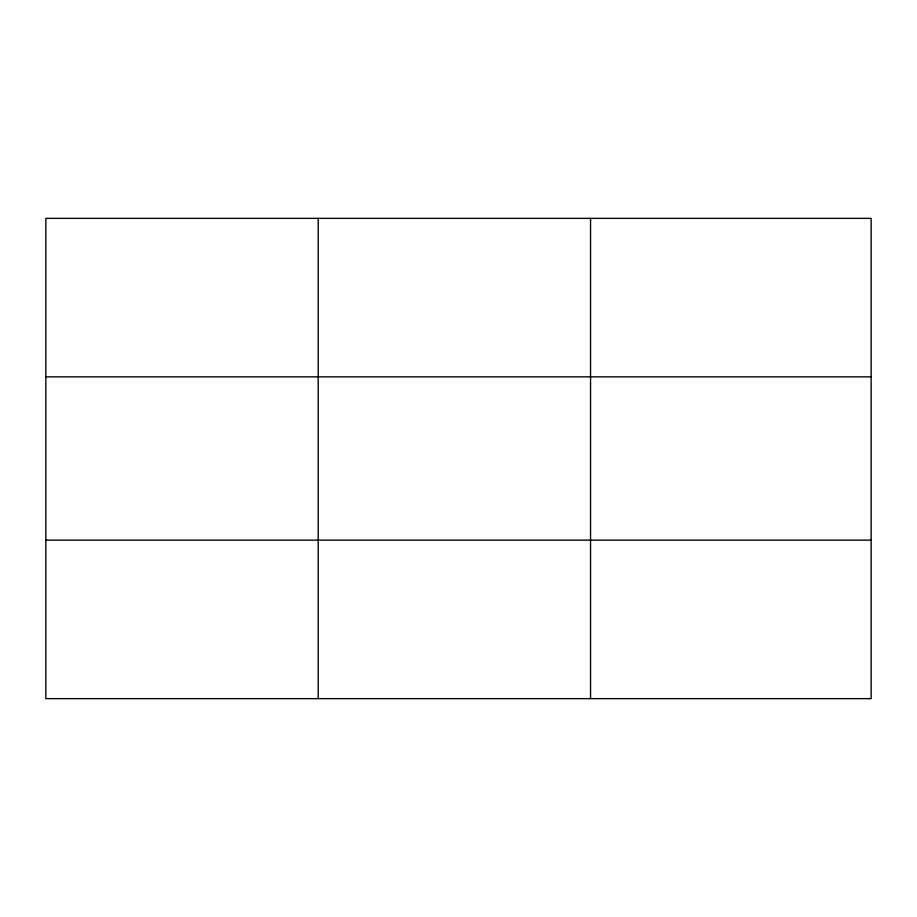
<?xml version="1.0" encoding="UTF-8"?>
<svg xmlns="http://www.w3.org/2000/svg" width="917" height="917" viewBox="0 0 917 917"><rect width="100%" height="100%" fill="white"/><g stroke="black" fill="none" stroke-linecap="round" stroke-linejoin="round"><path stroke-width="1.38" d="M318.199 218.361L318.199 698.639M590.548 218.361L590.548 698.639M871.15 376.853L871.15 218.361L45.85 218.361L45.85 698.639L871.15 698.639L871.15 376.853L45.85 376.853M45.85 540.147L871.15 540.147"/></g></svg>
